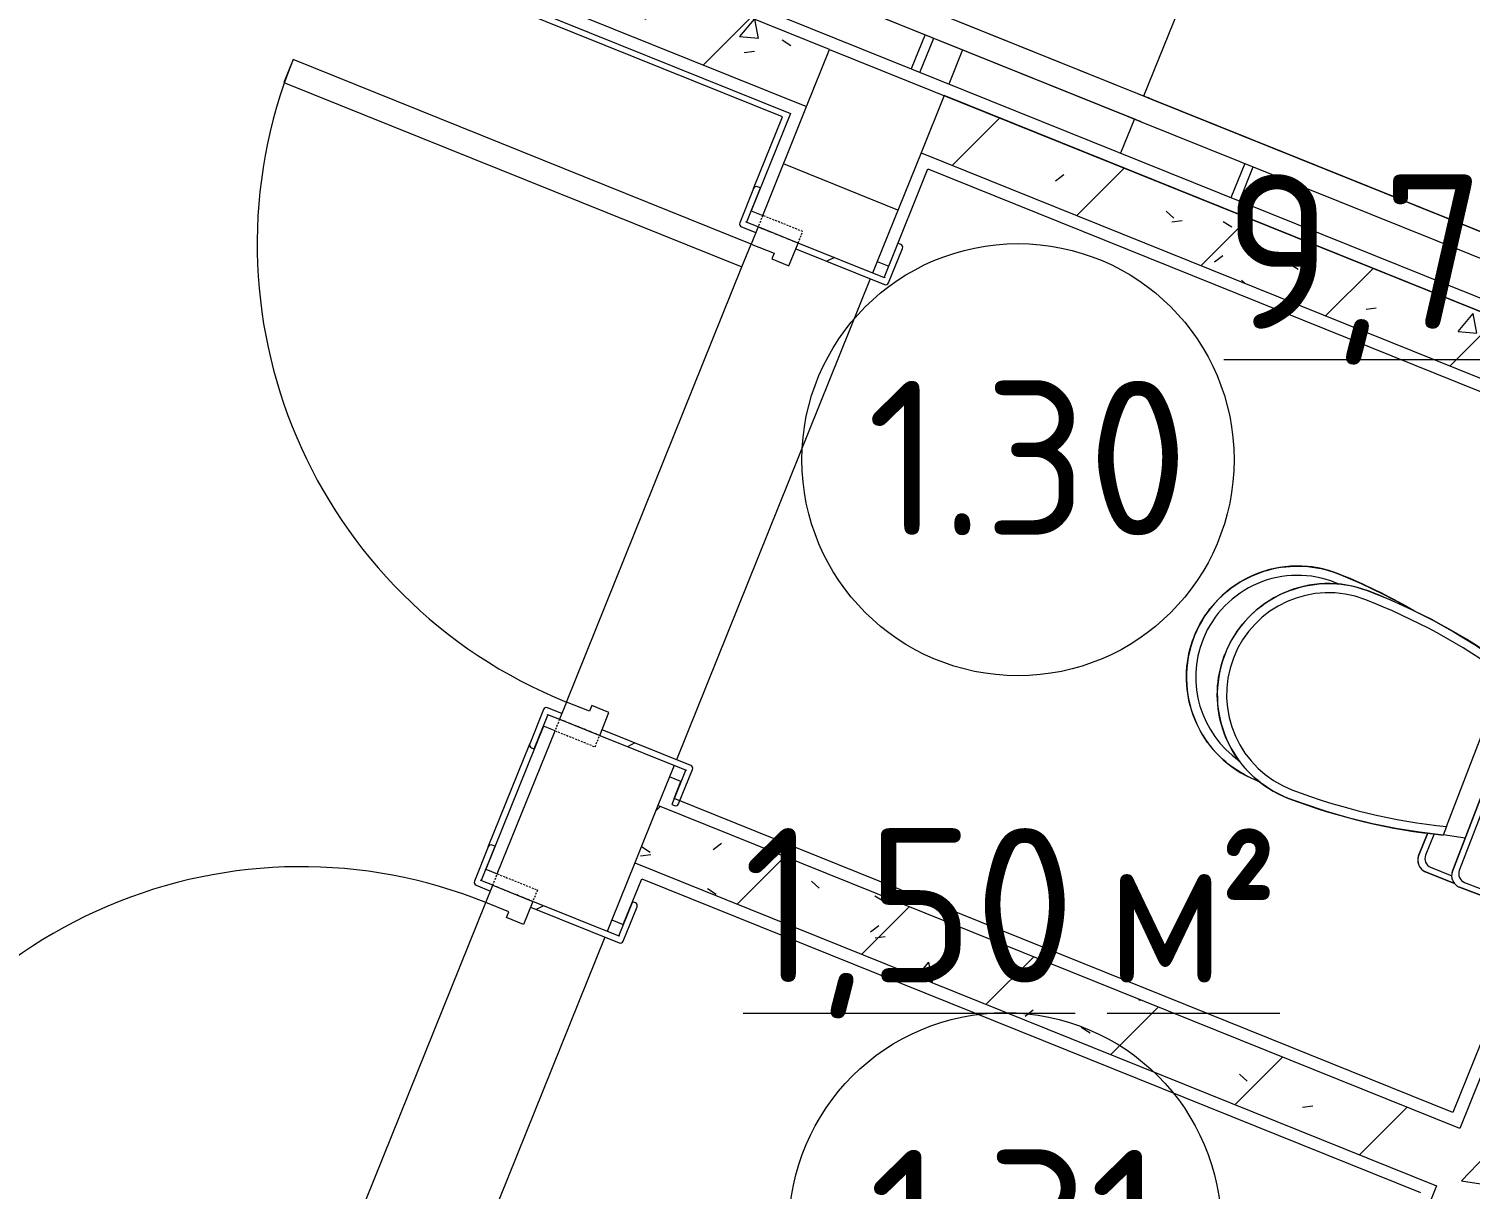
# Model space of a CAD drawing. Header units: millimetres. Extents: x -584918 to 2941280, y 3000189 to 4229862.
# Drawn here: x -421117 to -418782, y 3681376 to 3683256 of the extents above; entities that cross this region are included whole.
import ezdxf

# ---------------------------------------------------------------- set-up
doc = ezdxf.new("R2010")
doc.units = ezdxf.units.MM
doc.linetypes.add('ASVP_Невидимые', pattern=[5, 3, -2])
for name, color, linetype, lineweight in [('Двери', 7, 'Continuous', 0), ('Лестницы', 7, 'Continuous', 0), ('Марки помещений', 7, 'Continuous', 0), ('Обобщенные модели', 7, 'Continuous', 0), ('Ограждение', 7, 'Continuous', 0), ('Перекрытие', 7, 'Continuous', 0), ('Сантехника', 7, 'Continuous', 0), ('Стены внутренние', 7, 'Continuous', 0), ('Стены несущие', 7, 'Continuous', 0), ('Стены отделка', 7, 'Continuous', 0), ('экспертиза условные обозначения', 1, 'Continuous', 0)]:
    doc.layers.add(name, color=color, linetype=linetype, lineweight=lineweight)
doc.styles.add('GOST Common_2', font='', dxfattribs={"height": 500})
doc.styles.add('GOST Common_3', font='', dxfattribs={"width": 0.9, "height": 500})
doc.styles.get('GOST Common_2').set_extended_font_data('GOST Common')
doc.styles.get('GOST Common_3').set_extended_font_data('GOST Common')
pattern_1 = [(45, (-437515.92, 3663725.22), (-141.4214, 141.4214), [])]
pattern_2 = [(50, (-437515.92, 3663725.22), (364.368, -31.8783), [38.1, -419.1]), (355, (-437515.92, 3663725.2), (-70.486, 382.1133), [30.48, -335.28]), (100.451, (-437485.56, 3663722.56), (293.885, 350.2334), [32.38, -356.18]), (46.184, (-437515.92, 3663826.8), (542.1585, -84.086), [57.15, -628.65]), (96.636, (-437470.74, 3663819.8), (474.805, 494.855), [48.57, -534.27]), (351.184, (-437515.9, 3663826.8), (474.81, 494.85), [45.72, -502.92]), (21, (-437465.12, 3663801.42), (303.2285, -204.5305), [38.1, -419.1]), (326, (-437465.12, 3663801.4), (123.604, 368.376), [30.48, -335.28]), (71.451, (-437439.86, 3663784.37), (426.834, 163.8427), [32.38, -356.18]), (37.5, (-437515.92, 3663725.22), (6.17665, 169.11015), [16.764, -314.452, 16.764, -323.596, -336.55]), (37.5, (-437515.92, 3663725.22), (6.17665, 169.11015), [-671.576, 16.764, -319.786]), (7.5, (-437515.92, 3663725.22), (133.6389, 200.3615), [16.764, -177.292, 16.764, -306.832, -128.27]), (7.5, (-437515.92, 3663725.22), (133.6389, 200.3615), [-517.652, 16.764, -111.506]), (327.5, (-437629.21, 3663725.22), (271.1818, -11.45836), [16.764, -110.236, 16.764, -379.476, -525.78]), (327.5, (-437629.21, 3663725.22), (271.1818, -11.45836), [-523.24, 16.764, -509.016]), (317.5, (-437680, 3663725.22), (296.2585, 50.8528), [16.764, -148.336, 16.764, -246.38, -373.38]), (317.5, (-437680, 3663725.22), (296.2585, 50.8528), [-428.244, 16.764, -356.616])]

# ---------------------------------------------------------------- blocks, each defined once
blk = doc.blocks.new('ADSK_Унитаз_ГОСТ30493-96 - С косым выпуском-V143-АР Этаж 01')
at = {"layer": 'Сантехника', "color": 9, "true_color": 0xe1b7aa}
for p, q in [((130, 215), (20, 215)), ((20, 215), (130, 215)), ((10, 190), (10, -190)), ((125, 205), (25, 205)), ((140, -190), (140, 190)), ((150, 195), (150, 190.8)), ((150, -195), (150, 195)), ((150, 195), (150, -195)), ((185, 145), (150, 137.4)), ((185, 130.7), (185, 145.7)), ((185, 130.7), (185, -130.7)), ((0, -1.1), (0, -195)), ((0, -195), (0, -1.1)), ((150, -137.4), (185, -145)), ((185, -145.7), (185, -130.7)), ((25, -205), (125, -205)), ((20, -215), (130, -215)), ((130, -215), (20, -215))]:
    blk.add_line(p, q, dxfattribs=at)
at = {"layer": 'Сантехника', "color": 9, "true_color": 0xe1b7aa, "flags": 128}
for points in [[(185, 145.7), (222.5, 155.2), (260.3, 163.1), (298.4, 169.6), (336.7, 174.5), (375.2, 177.8), (413.8, 179.6), (440, 180)], [(440, 180), (447.2, 179.9), (454.4, 179.4), (461.5, 178.7), (468.7, 177.7), (475.8, 176.4), (482.8, 174.8), (489.7, 173), (496.6, 170.9), (503.4, 168.5), (510.1, 165.8), (516.7, 162.9), (523.1, 159.7), (529.4, 156.2), (535.6, 152.5), (541.6, 148.6), (547.5, 144.4), (553.2, 140), (558.7, 135.3), (564, 130.5), (569.1, 125.4), (574, 120.1), (578.7, 114.7), (583.2, 109), (587.5, 103.2), (591.5, 97.3), (595.2, 91.1), (598.8, 84.8), (602, 78.4), (605, 71.9), (607.8, 65.2), (610.2, 58.5), (612.4, 51.6), (614.4, 44.7), (616, 37.7), (617.4, 30.6), (618.5, 23.5), (619.3, 16.3), (619.8, 9.1), (620, 1.9), (620, 0)], [(620, 0), (619.9, -7.2), (619.4, -14.4), (618.7, -21.5), (617.7, -28.7), (616.4, -35.8), (614.8, -42.8), (613, -49.7), (610.9, -56.6), (608.5, -63.4), (605.8, -70.1), (602.9, -76.7), (599.7, -83.1), (596.2, -89.4), (592.5, -95.6), (588.6, -101.6), (584.4, -107.5), (580, -113.2), (575.3, -118.7), (570.5, -124), (565.4, -129.1), (560.1, -134), (554.7, -138.7), (549, -143.2), (543.2, -147.5), (537.3, -151.5), (531.1, -155.2), (524.8, -158.8), (518.4, -162), (511.9, -165), (505.2, -167.8), (498.5, -170.2), (491.6, -172.4), (484.7, -174.4), (477.7, -176), (470.6, -177.4), (463.5, -178.5), (456.3, -179.3), (449.1, -179.8), (441.9, -180), (440, -180)], [(440, -180), (401.4, -179.2), (362.8, -176.9), (324.4, -173.1), (286.1, -167.7), (248.1, -160.7), (210.4, -152.3), (185, -145.7)]]:
    blk.add_lwpolyline(points, dxfattribs=at)
at = {"layer": 'Сантехника', "color": 9, "true_color": 0xe1b7aa}
for centre, radius, start, end in [((20, 195), 20, 90, 154.0182), ((20, 195), 20, 90, 146.4641), ((20, 195), 20, 110, 130), ((20, 195), 20, 90, 100), ((130, 195), 20, 360, 90), ((130, 195), 20, 80, 90), ((130, 195), 20, 0, 90), ((130, 195), 20, 50, 70), ((20, 195), 20, 140, 146.2281), ((25, 190), 15, 90, 180), ((125, 190), 15, 0, 90), ((130, 195), 20, 20, 40), ((130, 195), 20, 360, 10), ((440, -786), 966, 90, 105.3062), ((440, -786), 966, 90, 105.3062), ((440, -801), 966, 90, 105.3062), ((440, 0), 180, 0, 90), ((440, 0), 180, 360, 90), ((440, 0), 165, 0, 90), ((440, 0), 180, 270, 360), ((440, 0), 165, 270, 0), ((440, 0), 180, 270, 0), ((440, 801), 966, 254.6938, 270), ((440, 786), 966, 254.6938, 270), ((440, 786), 966, 254.6938, 270), ((20, -195), 20, 180, 270), ((20, -195), 20, 180, 190), ((20, -195), 20, 180, 270), ((20, -195), 20, 200, 220), ((25, -190), 15, 180, 270), ((125, -190), 15, 270, 0), ((130, -195), 20, 270, 0), ((130, -195), 20, 270, 0), ((130, -195), 20, 320, 340), ((130, -195), 20, 350, 0), ((20, -195), 20, 230, 250), ((20, -195), 20, 260, 270), ((130, -195), 20, 270, 280), ((130, -195), 20, 290, 310)]:
    blk.add_arc(centre, radius, start, end, dxfattribs=at)
blk = doc.blocks.new('ВК_Домодедово_rvt-1-АР Этаж 01')
at = {"layer": 'Сантехника', "color": 253, "lineweight": 9, "true_color": 0xaaaaaa, "rotation": 158.9999999999988}
blk.add_blockref('ADSK_Унитаз_ГОСТ30493-96 - С косым выпуском-V143-АР Этаж 01', (18915.2, 18294.1), dxfattribs=at)
blk = doc.blocks.new('ADSK_Унитаз_ГОСТ30493-96 - С косым выпуском-214169-АР Этаж 01')
at = {"layer": 'Сантехника'}
for p, q in [((130, 215), (79.3, 215)), ((79.3, 215), (130, 215)), ((125, 205), (88.3, 205)), ((140, 152.5), (140, 190)), ((150, 195), (150, 190.8)), ((150, 155), (150, 195)), ((150, 195), (150, 155)), ((432.6, 179.9), (440, 180)), ((140, -190), (140, -144.4)), ((150, -195), (150, -146.4)), ((150, -146.4), (150, -195)), ((91.9, -205), (125, -205)), ((20, -215), (130, -215)), ((130, -215), (20, -215))]:
    blk.add_line(p, q, dxfattribs=at)
at = {"layer": 'Сантехника', "flags": 128}
for points in [[(440, 180), (447.2, 179.9), (454.4, 179.4), (461.5, 178.7), (468.7, 177.7), (475.8, 176.4), (482.8, 174.8), (489.7, 173), (496.6, 170.9), (503.4, 168.5), (510.1, 165.8), (516.7, 162.9), (523.1, 159.7), (529.4, 156.2), (535.6, 152.5), (541.6, 148.6), (547.5, 144.4), (553.2, 140), (558.7, 135.3), (564, 130.5), (569.1, 125.4), (574, 120.1), (578.7, 114.7), (583.2, 109), (587.5, 103.2), (591.5, 97.3), (595.2, 91.1), (598.8, 84.8), (602, 78.4), (605, 71.9), (607.8, 65.2), (610.2, 58.5), (612.4, 51.6), (614.4, 44.7), (616, 37.7), (617.4, 30.6), (618.5, 23.5), (619.3, 16.3), (619.8, 9.1), (620, 1.9), (620, 0)], [(620, 0), (619.9, -7.2), (619.4, -14.4), (618.7, -21.5), (617.7, -28.7), (616.4, -35.8), (614.8, -42.8), (613, -49.7), (610.9, -56.6), (608.5, -63.4), (605.8, -70.1), (602.9, -76.7), (599.7, -83.1), (596.2, -89.4), (592.5, -95.6), (588.6, -101.6), (584.4, -107.5), (580, -113.2), (575.3, -118.7), (570.5, -124), (565.4, -129.1), (560.1, -134), (554.7, -138.7), (549, -143.2), (543.2, -147.5), (537.3, -151.5), (531.1, -155.2), (524.8, -158.8), (518.4, -162), (511.9, -165), (505.2, -167.8), (498.5, -170.2), (491.6, -172.4), (484.7, -174.4), (477.7, -176), (470.6, -177.4), (463.5, -178.5), (456.3, -179.3), (449.1, -179.8), (441.9, -180), (440, -180)], [(440, -180), (401.4, -179.2), (362.8, -176.9), (324.4, -173.1), (303.5, -170.1)]]:
    blk.add_lwpolyline(points, dxfattribs=at)
at = {"layer": 'Сантехника'}
for centre, radius, start, end in [((130, 195), 20, 360, 90), ((130, 195), 20, 80, 90), ((130, 195), 20, 0, 90), ((130, 195), 20, 50, 70), ((125, 190), 15, 0, 90), ((130, 195), 20, 20, 40), ((130, 195), 20, 360, 10), ((440, -786), 966, 90, 90.4099), ((440, -786), 966, 90, 90.4099), ((440, 0), 180, 0, 90), ((440, 0), 180, 360, 90), ((440, 0), 165, 0, 77.0104), ((440, 0), 180, 270, 360), ((440, 0), 165, 270, 0), ((440, 0), 180, 270, 0), ((440, 786), 966, 262.2857, 270), ((440, 786), 966, 262.2857, 270), ((440, 801), 966, 269.6662, 270), ((125, -190), 15, 270, 0), ((130, -195), 20, 270, 0), ((130, -195), 20, 270, 0), ((130, -195), 20, 320, 340), ((130, -195), 20, 350, 0), ((20, -195), 20, 249.662, 270), ((20, -195), 20, 258.8708, 270), ((20, -195), 20, 260, 270), ((130, -195), 20, 270, 280), ((130, -195), 20, 290, 310)]:
    blk.add_arc(centre, radius, start, end, dxfattribs=at)
blk = doc.blocks.new('Тип перил - Перила_Внутренний_-6278813-АР Этаж 01')
at = {"layer": 'Ограждение'}
for p, q in [((18203.6, 19422.1), (15440.6, 20535.6)), ((15425.6, 20498.5), (18188.6, 19385)), ((18483.3, 19309.4), (18216, 19417.1)), ((18201.1, 19380), (18468.4, 19272.3)), ((19410.8, 18935.6), (18483.3, 19309.4)), ((18468.4, 19272.3), (19395.9, 18898.5))]:
    blk.add_line(p, q, dxfattribs=at)
at = {"layer": 'Ограждение', "flags": 128}
for points in [[(18216, 19417.1), (18214.9, 19417.6), (18213.8, 19418), (18212.7, 19418.5), (18211.6, 19418.9), (18210.5, 19419.4), (18209.4, 19419.8), (18208.3, 19420.2), (18207.3, 19420.7), (18206.2, 19421.1), (18205.2, 19421.5), (18204.2, 19421.9), (18203.6, 19422.1)], [(18188.6, 19385), (18189.6, 19384.6), (18190.6, 19384.2), (18191.7, 19383.8), (18192.7, 19383.4), (18193.8, 19383), (18194.9, 19382.5), (18196, 19382.1), (18197.1, 19381.6), (18198.2, 19381.2), (18199.3, 19380.7), (18200.4, 19380.3), (18201.1, 19380)]]:
    blk.add_lwpolyline(points, dxfattribs=at)
blk = doc.blocks.new('Тип перил - Перила_Внутренний_-V35-АР Этаж 01')
at = {"layer": 'Ограждение'}
for p, q in [((15432.3, 20538.9), (18195.3, 19425.5)), ((15417.3, 20501.8), (18180.3, 19388.4)), ((18195.3, 19425.5), (18216, 19417.1)), ((18216, 19417.1), (19410.8, 18935.6)), ((18180.3, 19388.4), (18201.1, 19380)), ((18201.1, 19380), (19395.9, 18898.5))]:
    blk.add_line(p, q, dxfattribs=at)
blk = doc.blocks.new('Тип перил - Перила_Внутренний_-6278830-АР Этаж 01')
at = {"layer": 'Ограждение', "flags": 128}
for points in [[(18207.3, 19420.7), (18206.2, 19421.1), (18205.2, 19421.5), (18204.2, 19421.9), (18203.6, 19422.1)], [(18216, 19417.1), (18214.9, 19417.6), (18213.8, 19418), (18212.7, 19418.5), (18211.6, 19418.9)], [(18188.6, 19385), (18189.6, 19384.6), (18190.6, 19384.2), (18191.7, 19383.8), (18192.7, 19383.4)], [(18196, 19382.1), (18197.1, 19381.6), (18198.2, 19381.2), (18199.3, 19380.7), (18200.4, 19380.3), (18201.1, 19380)]]:
    blk.add_lwpolyline(points, dxfattribs=at)
blk = doc.blocks.new('Тип перил - Перила_Внутренний_-V36-АР Этаж 01')
at = {"layer": 'Ограждение'}
for p, q in [((18203.5, 19422.2), (18216, 19417.1)), ((18188.6, 19385.1), (18201.1, 19380))]:
    blk.add_line(p, q, dxfattribs=at)
blk = doc.blocks.new('ADSK_Ограждение_Опоры_Г_образная - D15 высота60 консоль80-V38-АР Этаж 01')
at = {"layer": 'Ограждение'}
for p, q in [((-7.5, 80), (-7.5, 20)), ((7.5, 20), (7.5, 80))]:
    blk.add_line(p, q, dxfattribs=at)
blk = doc.blocks.new('ASVP_ДверьДеревянная_1 полотно - Санузел 800х2000h_полотно_ Г Пр _750 в свету_-7748783-АР Этаж 01')
at = {"layer": 'Двери', "lineweight": 18}
for p, q in [((-400, 900), (-360, 900)), ((-400, 100), (-400, 900)), ((-360, 900), (-360, 100)), ((-430, 100), (-400, 100)), ((-430, 30), (-430, 100)), ((-360, 100), (-400, 100)), ((-400, 100), (-400, 60)), ((400, 100), (430, 100)), ((400, 60), (400, 100)), ((430, 100), (430, 30)), ((-400, 60), (-390, 60)), ((-390, 60), (-390, 30)), ((390, 60), (400, 60)), ((390, 30), (390, 60)), ((-390, 30), (-430, 30)), ((430, 30), (390, 30))]:
    blk.add_line(p, q, dxfattribs=at)
at = {"layer": 'Двери', "linetype": 'ASVP_Невидимые', "lineweight": 18}
for p, q in [((-450, 100), (-430, 100)), ((-450, 30), (-450, 100)), ((-430, 100), (-430, 30)), ((430, 100), (450, 100)), ((430, 30), (430, 100)), ((450, 100), (450, 30)), ((-430, 30), (-450, 30)), ((450, 30), (430, 30))]:
    blk.add_line(p, q, dxfattribs=at)
at = {"layer": 'Двери'}
blk.add_arc((-400, 100), 800, 0, 90, dxfattribs=at)
blk = doc.blocks.new('ASVP_НАЛИЧНИК МДФ_Двери - Наличник дверной МДФ-V225-АР Этаж 01')
at = {"layer": 'Обобщенные модели'}
h = blk.add_hatch(dxfattribs=at)
h.set_pattern_fill('FP_44', color=256, style=0, pattern_type=2)
h.set_pattern_definition([(148.819, (-22359.885, 9347.38), (1239.66265, -847.5705), [208.25, -1874.25]), (138.514, (-22382.37, 9068.89), (-541.9913, 230.6314), [465.661, -465.661]), (130.384, (-22575.53, 8991.05), (-697.6711, 616.941), [263.418, -1053.671])])
h.paths.add_polyline_path([(-490, -5), (-488.5, -8.5), (-485, -10), (-425, -10), (-421.5, -8.5), (-420, -5), (-420, 150), (-430, 150), (-431, 0), (-490, 0)])
h.paths.add_polyline_path([(420, -5), (421.5, -8.5), (425, -10), (485, -10), (488.5, -8.5), (490, -4.2), (490, 0), (430, -1), (430, 150), (420, 150), (420, 20)])
for p, q in [((-430, 150), (-430, -1)), ((-420, -5), (-420, 150)), ((420, 150), (420, -5)), ((430, -1), (430, 150)), ((-431, 0), (-490, 0)), ((-490, 0), (-490, -5)), ((490, 0), (431, 0)), ((490, -5), (490, 0)), ((-485, -10), (-425, -10)), ((-431, -1), (-431, 0)), ((-430, -1), (-431, -1)), ((425, -10), (485, -10)), ((431, -1), (430, -1)), ((431, 0), (431, -1))]:
    blk.add_line(p, q, dxfattribs=at)
for centre, start, end in [((-485, -5), 180, 270), ((-425, -5), 270, 360), ((425, -5), 180, 270), ((485, -5), 270, 360)]:
    blk.add_arc(centre, 5, start, end, dxfattribs=at)
blk = doc.blocks.new('ASVP_НАЛИЧНИК МДФ_Двери - Наличник дверной МДФ-V226-АР Этаж 01')
at = {"layer": 'Обобщенные модели'}
for p, q in [((-431, 0), (-490, 0)), ((-490, 0), (-490, -5)), ((-431, -1), (-431, 0)), ((-430, 20), (-430, -1)), ((-420, -5), (-420, 20)), ((420, 20), (420, -5)), ((430, -1), (430, 20)), ((490, 0), (431, 0)), ((431, 0), (431, -1)), ((490, -5), (490, 0)), ((-485, -10), (-425, -10)), ((-430, -1), (-431, -1)), ((425, -10), (485, -10)), ((431, -1), (430, -1))]:
    blk.add_line(p, q, dxfattribs=at)
for centre, start, end in [((-485, -5), 180, 270), ((-425, -5), 270, 360), ((425, -5), 180, 270), ((485, -5), 270, 360)]:
    blk.add_arc(centre, 5, start, end, dxfattribs=at)
blk = doc.blocks.new('ASVP_ДверьДеревянная_1 полотно - Санузел 800х2000h_полотно_ Г Л _750 в свету_-7749693-АР Этаж 01')
at = {"layer": 'Двери', "lineweight": 18}
for p, q in [((400, 900), (360, 900)), ((360, 900), (360, 100)), ((400, 100), (400, 900)), ((-400, 100), (-430, 100)), ((-430, 100), (-430, 30)), ((-400, 60), (-400, 100)), ((360, 100), (400, 100)), ((430, 100), (400, 100)), ((400, 100), (400, 60)), ((430, 30), (430, 100)), ((-390, 60), (-400, 60)), ((-390, 30), (-390, 60)), ((400, 60), (390, 60)), ((390, 60), (390, 30)), ((-430, 30), (-390, 30)), ((390, 30), (430, 30))]:
    blk.add_line(p, q, dxfattribs=at)
at = {"layer": 'Двери', "linetype": 'ASVP_Невидимые', "lineweight": 18}
for p, q in [((-430, 100), (-450, 100)), ((-450, 100), (-450, 30)), ((-430, 30), (-430, 100)), ((450, 100), (430, 100)), ((430, 100), (430, 30)), ((450, 30), (450, 100)), ((-450, 30), (-430, 30)), ((430, 30), (450, 30))]:
    blk.add_line(p, q, dxfattribs=at)
at = {"layer": 'Двери'}
blk.add_arc((400, 100), 800, 90, 180, dxfattribs=at)
blk = doc.blocks.new('ASVP_НАЛИЧНИК МДФ_Двери - Наличник дверной МДФ-V227-АР Этаж 01')
at = {"layer": 'Обобщенные модели'}
h = blk.add_hatch(dxfattribs=at)
h.set_pattern_fill('FP_45', color=256, style=0, pattern_type=2)
h.set_pattern_definition([(148.819, (-23509.885, 9347.38), (1239.66265, -847.5705), [208.25, -1874.25]), (138.514, (-23532.37, 9068.89), (-541.9913, 230.6314), [465.661, -465.661]), (130.384, (-23725.53, 8991.05), (-697.6711, 616.941), [263.418, -1053.671])])
h.paths.add_polyline_path([(-480, -10), (-425, -10), (-421.5, -8.5), (-420, -5), (-420, 150), (-430, 150), (-431, 0), (-480, 0), (-480, -9.2)])
h.paths.add_polyline_path([(420, -5), (421.5, -8.5), (425.2, -10), (485, -10), (488.5, -8.5), (490, -5), (490, 0), (430, -1), (430, 150), (420, 150), (420, 7.9)])
for p, q in [((-430, 150), (-430, -1)), ((-420, -5), (-420, 150)), ((420, 150), (420, -5)), ((430, -1), (430, 150)), ((-431, 0), (-490, 0)), ((-431, -1), (-431, 0)), ((490, 0), (431, 0)), ((431, 0), (431, -1)), ((-490, 0), (-490, -5)), ((-485, -10), (-425, -10)), ((-430, -1), (-431, -1)), ((425, -10), (485, -10)), ((431, -1), (430, -1)), ((490, -5), (490, 0))]:
    blk.add_line(p, q, dxfattribs=at)
for centre, start, end in [((-485, -5), 180, 270), ((-425, -5), 270, 360), ((425, -5), 180, 270), ((485, -5), 270, 360)]:
    blk.add_arc(centre, 5, start, end, dxfattribs=at)
blk = doc.blocks.new('ASVP_НАЛИЧНИК МДФ_Двери - Наличник дверной МДФ-V228-АР Этаж 01')
at = {"layer": 'Обобщенные модели'}
for p, q in [((-431, 0), (-490, 0)), ((-490, 0), (-490, -5)), ((-431, -1), (-431, 0)), ((-430, 20), (-430, -1)), ((-420, -5), (-420, 20)), ((420, 20), (420, -5)), ((430, -1), (430, 20)), ((490, 0), (431, 0)), ((431, 0), (431, -1)), ((490, -5), (490, 0)), ((-485, -10), (-425, -10)), ((-430, -1), (-431, -1)), ((425, -10), (485, -10)), ((431, -1), (430, -1))]:
    blk.add_line(p, q, dxfattribs=at)
for centre, start, end in [((-485, -5), 180, 270), ((-425, -5), 270, 360), ((425, -5), 180, 270), ((485, -5), 270, 360)]:
    blk.add_arc(centre, 5, start, end, dxfattribs=at)
blk = doc.blocks.new('ASVP_Марка_Помещение_ДваЗначения - Номер Площадь-685795-АР Этаж 01')
at = {"layer": 'Марки помещений'}
blk.add_circle((0, 0), 3.5, dxfattribs=at)

msp = doc.modelspace()

# ---------------------------------------------------------------- hatches: boundary and pattern name
at = {"layer": 'Стены внутренние'}
h = msp.add_hatch(dxfattribs=at)
h.set_pattern_fill('FP_1', color=256, style=0, pattern_type=2)
h.set_pattern_definition(pattern_1)
h.paths.add_polyline_path([(-419856.855, 3683129.595), (-419819.478, 3683222.347), (-423065.794, 3684530.564), (-423103.171, 3684437.812), (-419946.562, 3683165.745)])
h = msp.add_hatch(dxfattribs=at)
h.set_pattern_fill('FP_2', color=256, style=0, pattern_type=2)
h.set_pattern_definition(pattern_2)
h.paths.add_polyline_path([(-419856.855, 3683129.595), (-419819.478, 3683222.347), (-423065.794, 3684530.564), (-423103.171, 3684437.812), (-419946.562, 3683165.745)])
h = msp.add_hatch(dxfattribs=at)
h.set_pattern_fill('FP_1', color=256, style=0, pattern_type=2)
h.set_pattern_definition(pattern_1)
h.paths.add_polyline_path([(-418094.569, 3682419.42), (-418057.192, 3682512.172), (-419633.974, 3683147.592), (-419671.352, 3683054.84), (-418131.947, 3682434.483)])
h = msp.add_hatch(dxfattribs=at)
h.set_pattern_fill('FP_2', color=256, style=0, pattern_type=2)
h.set_pattern_definition(pattern_2)
h.paths.add_polyline_path([(-418094.569, 3682419.42), (-418057.192, 3682512.172), (-419633.974, 3683147.592), (-419671.352, 3683054.84), (-418131.947, 3682434.483)])
h = msp.add_hatch(dxfattribs=at)
h.set_pattern_fill('FP_1', color=256, style=0, pattern_type=2)
h.set_pattern_definition(pattern_1)
h.paths.add_polyline_path([(-419588.29, 3679247.859), (-418280.073, 3682494.175), (-418372.825, 3682531.553), (-419681.042, 3679285.237), (-419666.397, 3679279.335)])
h = msp.add_hatch(dxfattribs=at)
h.set_pattern_fill('FP_2', color=256, style=0, pattern_type=2)
h.set_pattern_definition(pattern_2)
h.paths.add_polyline_path([(-419588.29, 3679247.859), (-418280.073, 3682494.175), (-418372.825, 3682531.553), (-419681.042, 3679285.237), (-419666.397, 3679279.335)])
h = msp.add_hatch(dxfattribs=at)
h.set_pattern_fill('FP_1', color=256, style=0, pattern_type=2)
h.set_pattern_definition(pattern_1)
h.paths.add_polyline_path([(-418836.308, 3681381.43), (-418798.93, 3681474.181), (-420097.456, 3681997.468), (-420134.834, 3681904.716), (-418853.512, 3681388.363)])
h = msp.add_hatch(dxfattribs=at)
h.set_pattern_fill('FP_2', color=256, style=0, pattern_type=2)
h.set_pattern_definition(pattern_2)
h.paths.add_polyline_path([(-418836.308, 3681381.43), (-418798.93, 3681474.181), (-420097.456, 3681997.468), (-420134.834, 3681904.716), (-418853.512, 3681388.363)])
at = {"layer": 'экспертиза условные обозначения'}
h = msp.add_hatch(dxfattribs=at)
h.set_pattern_fill('GRASS', color=3, scale=24)
h.set_pattern_definition([(90, (-478209.37, 3564622.25), (-431.0523, 431.0523), [114.3, -747.8046]), (45, (-478209.37, 3564622.25), (-431.0523, 431.0523), [114.3, -495.3]), (135, (-478209.37, 3564622.25), (-431.0523, -431.0523), [114.3, -495.3])])
edge = h.paths.add_edge_path()
edge.add_line((-438292.262, 3686569.652), (-430259.503, 3683333.416))
edge.add_line((-430259.503, 3683333.416), (-428543.593, 3682641.93))
edge.add_line((-428543.593, 3682641.93), (-415272.751, 3677293.979))
edge.add_line((-415272.751, 3677293.979), (-415982.926, 3675531.693))
edge.add_line((-415982.926, 3675531.693), (-415982.926, 3673474.55))
edge.add_line((-415982.926, 3673474.55), (-417482.926, 3673474.55))
edge.add_line((-417482.926, 3673474.55), (-417482.926, 3676136.17))
edge.add_line((-417482.926, 3676136.17), (-421682.926, 3677828.708))
edge.add_line((-421682.926, 3677828.708), (-421682.926, 3677774.55))
edge.add_line((-421682.926, 3677774.55), (-423032.926, 3677774.55))
edge.add_line((-423032.926, 3677774.55), (-423032.926, 3678372.737))
edge.add_line((-423032.926, 3678372.737), (-424526.313, 3678974.55))
edge.add_line((-424526.313, 3678974.55), (-426708.102, 3678974.55))
edge.add_line((-426708.102, 3678974.55), (-426708.102, 3679852.235))
edge.add_line((-426708.102, 3679852.235), (-428273.224, 3680482.499))
edge.add_line((-428273.224, 3680482.499), (-430623.41, 3681425.916))
edge.add_arc((-430932.926, 3680370.36), 1100, 73.65753, 174.564886)
edge.add_line((-432027.98, 3680474.55), (-434782.926, 3680474.55))
edge.add_line((-434782.926, 3680474.55), (-434782.926, 3683107.812))
edge.add_line((-434782.926, 3683107.812), (-439002.437, 3684807.366))
edge.add_line((-439002.437, 3684807.366), (-438292.262, 3686569.652))

# ---------------------------------------------------------------- linework, layer by layer
at = {"layer": 'Лестницы'}
for p, q in [((-418989.417, 3683944.427), (-419311.007, 3683146.41)), ((-418989.417, 3683944.427), (-419311.007, 3683146.41)), ((-419604.072, 3683221.793), (-419626.498, 3683166.142)), ((-419604.072, 3683221.793), (-419626.498, 3683166.142)), ((-419325.675, 3683110.012), (-419348.243, 3683054.009)), ((-419325.675, 3683110.012), (-419348.243, 3683054.009))]:
    msp.add_line(p, q, dxfattribs=at)
at = {"layer": 'Перекрытие'}
for p, q in [((-419742.369, 3682878.611), (-419749.845, 3682860.061)), ((-420245.583, 3682164.975), (-419961.513, 3682869.89)), ((-419753.582, 3682850.786), (-420067.554, 3682071.67)), ((-420071.292, 3682062.395), (-420078.768, 3682043.844)), ((-420660.474, 3681135.429), (-420376.404, 3681840.344)), ((-420172.212, 3681811.964), (-420179.687, 3681793.414)), ((-420183.425, 3681784.139), (-420497.397, 3681005.023))]:
    msp.add_line(p, q, dxfattribs=at)
at = {"layer": 'Стены внутренние'}
for p, q in [((-419895.894, 3683112.983), (-421101.669, 3683598.892)), ((-419942.616, 3682997.043), (-419895.894, 3683112.983)), ((-419708.729, 3682962.088), (-419894.233, 3683036.843)), ((-420372.459, 3681930.396), (-420305.179, 3682097.35))]:
    msp.add_line(p, q, dxfattribs=at)
at = {"layer": 'Стены несущие'}
for p, q in [((-419819.478, 3683222.347), (-423065.794, 3684530.564)), ((-423103.171, 3684437.812), (-419856.855, 3683129.595)), ((-419856.855, 3683129.595), (-419819.478, 3683222.347)), ((-419633.974, 3683147.592), (-419671.352, 3683054.84)), ((-418057.192, 3682512.172), (-419633.974, 3683147.592)), ((-419671.352, 3683054.84), (-418372.825, 3682531.553)), ((-418372.825, 3682531.553), (-418798.93, 3681474.181)), ((-420097.456, 3681997.468), (-420134.834, 3681904.716)), ((-418798.93, 3681474.181), (-420097.456, 3681997.468)), ((-420134.834, 3681904.716), (-418836.308, 3681381.43)), ((-418836.308, 3681381.43), (-419239.986, 3680379.709))]:
    msp.add_line(p, q, dxfattribs=at)
at = {"layer": 'Стены отделка'}
for p, q in [((-413616.176, 3680744.072), (-423039.768, 3684541.639)), ((-423092.097, 3684411.786), (-419882.881, 3683118.52)), ((-419819.478, 3683222.347), (-413605.101, 3680718.046)), ((-419882.881, 3683118.52), (-419946.423, 3682960.842)), ((-419927.873, 3682953.366), (-419856.855, 3683129.595)), ((-419671.352, 3683054.84), (-419742.369, 3682878.611)), ((-419723.819, 3682871.136), (-419660.277, 3683028.814)), ((-419660.277, 3683028.814), (-418398.851, 3682520.478)), ((-419946.423, 3682960.842), (-419927.873, 3682953.366)), ((-419742.369, 3682878.611), (-419723.819, 3682871.136)), ((-418398.851, 3682520.478), (-418810.005, 3681500.207)), ((-420282.822, 3682126.075), (-420376.266, 3681894.195)), ((-420357.715, 3681886.72), (-420264.271, 3682118.599)), ((-420264.271, 3682118.599), (-420282.822, 3682126.075)), ((-420078.768, 3682043.844), (-420097.456, 3681997.468)), ((-420060.217, 3682036.369), (-420078.768, 3682043.844)), ((-420071.431, 3682008.543), (-420060.217, 3682036.369)), ((-420097.456, 3681997.468), (-420097.456, 3681997.468)), ((-418810.005, 3681500.207), (-420071.431, 3682008.543)), ((-420376.266, 3681894.195), (-420357.715, 3681886.72)), ((-420134.834, 3681904.716), (-420172.212, 3681811.964)), ((-420134.834, 3681904.716), (-420134.834, 3681904.716)), ((-420153.661, 3681804.489), (-420123.759, 3681878.69)), ((-420123.759, 3681878.69), (-418862.334, 3681370.355)), ((-420172.212, 3681811.964), (-420153.661, 3681804.489))]:
    msp.add_line(p, q, dxfattribs=at)

# ---------------------------------------------------------------- block references
msp.add_blockref('ВК_Домодедово_rvt-1-АР Этаж 01', (-437515.924, 3663725.217))
at = {"layer": 'Двери', "rotation": 68.05130091645768}
for name, p in [('ASVP_ДверьДеревянная_1 полотно - Санузел 800х2000h_полотно_ Г Л _750 в свету_-7749693-АР Этаж 01', (-420003.32, 3682498.605)), ('ASVP_ДверьДеревянная_1 полотно - Санузел 800х2000h_полотно_ Г Пр _750 в свету_-7748783-АР Этаж 01', (-420433.163, 3681431.959))]:
    msp.add_blockref(name, p, dxfattribs=at)
at = {"layer": 'Марки помещений', "xscale": 99.99999999999993, "yscale": 99.99999999999993, "zscale": 99.99999999999993}
for p in [(-419514.315, 3682557.624), (-419535.08, 3681311.787)]:
    msp.add_blockref('ASVP_Марка_Помещение_ДваЗначения - Номер Площадь-685795-АР Этаж 01', p, dxfattribs=at)
at = {"layer": 'Обобщенные модели'}
for name, p, rotation in [('ASVP_НАЛИЧНИК МДФ_Двери - Наличник дверной МДФ-V228-АР Этаж 01', (-420114.622, 3682543.458), 248.0513009164575), ('ASVP_НАЛИЧНИК МДФ_Двери - Наличник дверной МДФ-V227-АР Этаж 01', (-419892.018, 3682453.752), 68.05130091645768), ('ASVP_НАЛИЧНИК МДФ_Двери - Наличник дверной МДФ-V226-АР Этаж 01', (-420544.465, 3681476.812), 248.0513009164575), ('ASVP_НАЛИЧНИК МДФ_Двери - Наличник дверной МДФ-V225-АР Этаж 01', (-420321.861, 3681387.105), 68.05130091645768)]:
    msp.add_blockref(name, p, dxfattribs=dict(at, rotation=rotation))
at = {"layer": 'Ограждение'}
for name in ['Тип перил - Перила_Внутренний_-6278813-АР Этаж 01', 'Тип перил - Перила_Внутренний_-V35-АР Этаж 01', 'Тип перил - Перила_Внутренний_-V36-АР Этаж 01', 'Тип перил - Перила_Внутренний_-6278830-АР Этаж 01']:
    msp.add_blockref(name, (-437515.924, 3663725.217), dxfattribs=at)
for p, rotation in [((-419650.356, 3683262.008), 158.0513009164574), ((-419132.64, 3683053.376), 158.0513009164575)]:
    msp.add_blockref('ADSK_Ограждение_Опоры_Г_образная - D15 высота60 консоль80-V38-АР Этаж 01', p, dxfattribs=dict(at, rotation=rotation))
at = {"layer": 'Сантехника', "rotation": 158.0513009164572}
msp.add_blockref('ADSK_Унитаз_ГОСТ30493-96 - С косым выпуском-214169-АР Этаж 01', (-418653.358, 3682040.842), dxfattribs=at)

# ---------------------------------------------------------------- texts
at = {"layer": 'Марки помещений', "char_height": 250, "attachment_point": 1}
for s, insert, width, style in [('\\L9,75 ', (-419180.828, 3683019.922), 772.02506, 'GOST Common_2'), ('1.30', (-419759.122, 3682685.349), 606.07575, 'GOST Common_2'), ('\\L1,50 ', (-419959.359, 3681960.819), 714.30356, 'GOST Common_2'), ('\\L\\fGOST Common|b0|i0|c238|p34|;\\W.9;\\L²', (-419191.406, 3681960.819), 165.94931, 'GOST Common_3'), ('\\L\\fGOST Common|b0|i0|c204|p34|;\\W.9;\\Lм', (-419369.999, 3681960.819), 216.45562, 'GOST Common_2'), ('1.31', (-419756.037, 3681439.512), 548.35425, 'GOST Common_2')]:
    msp.add_mtext(s, dxfattribs=dict(at, insert=insert, width=width, style=style))

doc.saveas('drawing.dxf')
